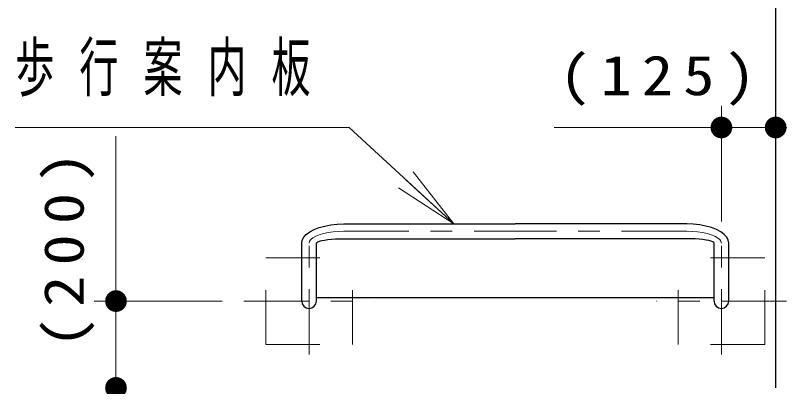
# Model space of a CAD drawing. Units: millimetres on the paper. Extents: x -365 to 0, y -12 to 257.
# Drawn here: x -262.7 to -227.48, y 194.48 to 211.59 of the extents above; entities that cross this region are included whole.
import ezdxf

# ---------------------------------------------------------------- set-up
doc = ezdxf.new("R2010")
doc.units = ezdxf.units.MM
doc.linetypes.add('USER1', pattern=[4.5, 2.5, -2])
doc.linetypes.add('USER2', pattern=[6, 3, -1, 1, -1])
doc.layers.add('LY_1', color=7, linetype='Continuous', lineweight=13)
doc.styles.add('ＭＳ ゴシック', font='')
doc.styles.get('ＭＳ ゴシック').set_extended_font_data('MS Gothic')

# ---------------------------------------------------------------- blocks, each defined once
blk = doc.blocks.new('filled_dot')
at = {"color": 0, "linetype": 'Continuous', "lineweight": -2, "const_width": 1.25}
blk.add_lwpolyline([(-0.625, 0, 1), (0.625, 0, 1)], format="xyb", close=True, dxfattribs=at)

msp = doc.modelspace()

# ---------------------------------------------------------------- linework, layer by layer
at = {"layer": 'LY_1', "lineweight": 25}
for p, q in [((-227.663, 218.421), (-227.663, 206.421)), ((-227.663, 206.421), (-227.663, 194.421)), ((-227.663, 206.421), (-225.663, 206.421)), ((-227.663, 206.421), (-225.663, 206.421)), ((-247.563, 201.976), (-239.663, 201.976)), ((-231.763, 201.976), (-239.663, 201.976)), ((-247.563, 201.296), (-239.663, 201.296)), ((-231.763, 201.296), (-239.663, 201.296)), ((-249.503, 198.421), (-249.503, 201.089)), ((-248.823, 198.421), (-248.823, 201.089)), ((-230.503, 198.421), (-230.503, 201.089)), ((-229.823, 198.421), (-229.823, 201.089)), ((-230.503, 198.57), (-248.823, 198.57))]:
    msp.add_line(p, q, dxfattribs=at)
at = {"layer": 'LY_1'}
for p, q in [((-230.163, 202.089), (-230.163, 207.421)), ((-237.874, 206.421), (-227.663, 206.421)), ((-258.062, 194.421), (-258.062, 206.016)), ((-244.366, 204.378), (-242.501, 201.976)), ((-242.501, 201.976), (-244.705, 204.011)), ((-242.501, 201.976), (-245.045, 203.643)), ((-253.167, 198.421), (-259.062, 198.421))]:
    msp.add_line(p, q, dxfattribs=at)
at = {"layer": 'LY_1', "linetype": 'USER2'}
for p, q in [((-247.563, 201.636), (-239.663, 201.636)), ((-231.763, 201.636), (-239.663, 201.636)), ((-249.163, 195.966), (-249.163, 201.089)), ((-230.163, 195.966), (-230.163, 201.089)), ((-252.167, 198.421), (-246.159, 198.421)), ((-227.159, 198.421), (-233.167, 198.421))]:
    msp.add_line(p, q, dxfattribs=at)
at = {"layer": 'LY_1', "linetype": 'USER1'}
for p, q in [((-251.163, 200.421), (-247.163, 200.421)), ((-251.163, 196.421), (-251.163, 200.421)), ((-247.163, 196.421), (-247.163, 200.421)), ((-232.163, 196.421), (-232.163, 200.421)), ((-228.163, 200.421), (-232.163, 200.421)), ((-228.163, 196.421), (-228.163, 200.421)), ((-251.163, 196.421), (-247.163, 196.421)), ((-228.163, 196.421), (-232.163, 196.421))]:
    msp.add_line(p, q, dxfattribs=at)
at = {"layer": 'LY_1'}
msp.add_lwpolyline([(-242.501, 201.976), (-247.318, 206.421), (-262.703, 206.421)], dxfattribs=at)
at = {"layer": 'LY_1', "lineweight": 25}
for points in [[(-249.503, 201.089), (-249.479, 201.228), (-249.408, 201.363), (-249.292, 201.492), (-249.132, 201.611), (-248.935, 201.716), (-248.703, 201.807), (-248.444, 201.88), (-248.162, 201.933), (-247.866, 201.965), (-247.563, 201.976)], [(-229.823, 201.089), (-229.847, 201.228), (-229.918, 201.363), (-230.034, 201.492), (-230.194, 201.611), (-230.391, 201.716), (-230.623, 201.807), (-230.882, 201.88), (-231.164, 201.933), (-231.46, 201.965), (-231.763, 201.976)], [(-248.823, 201.089), (-248.807, 201.122), (-248.761, 201.153), (-248.686, 201.183), (-248.582, 201.211), (-248.454, 201.236), (-248.304, 201.257), (-248.135, 201.274), (-247.952, 201.286), (-247.76, 201.294), (-247.563, 201.296)], [(-230.503, 201.089), (-230.519, 201.122), (-230.565, 201.153), (-230.64, 201.183), (-230.744, 201.211), (-230.872, 201.236), (-231.022, 201.257), (-231.191, 201.274), (-231.374, 201.286), (-231.566, 201.294), (-231.763, 201.296)]]:
    msp.add_lwpolyline(points, dxfattribs=at)
at = {"layer": 'LY_1', "linetype": 'USER2'}
for points in [[(-249.163, 201.089), (-249.143, 201.175), (-249.085, 201.258), (-248.989, 201.338), (-248.857, 201.411), (-248.694, 201.476), (-248.503, 201.532), (-248.289, 201.577), (-248.057, 201.61), (-247.813, 201.63), (-247.563, 201.636)], [(-230.163, 201.089), (-230.183, 201.175), (-230.241, 201.258), (-230.337, 201.338), (-230.469, 201.411), (-230.632, 201.476), (-230.823, 201.532), (-231.037, 201.577), (-231.269, 201.61), (-231.513, 201.63), (-231.763, 201.636)]]:
    msp.add_lwpolyline(points, dxfattribs=at)
at = {"layer": 'LY_1', "lineweight": 25}
for centre in [(-249.163, 198.421), (-230.163, 198.421)]:
    msp.add_arc(centre, 0.34, 180, 0, dxfattribs=at)

# ---------------------------------------------------------------- block references
at = {"layer": 'LY_1', "xscale": 0.4, "yscale": 0.4}
msp.add_blockref('filled_dot', (-230.163, 206.421), dxfattribs=at)
for p, rotation in [((-227.663, 206.421), 180), ((-258.062, 198.421), 270), ((-258.062, 194.421), 90)]:
    msp.add_blockref('filled_dot', p, dxfattribs=dict(at, rotation=rotation))

# ---------------------------------------------------------------- texts
at = {"layer": 'LY_1', "style": 'ＭＳ ゴシック'}
for s, insert, char_height, attachment_point in [('\\T1.64;\\W0.6;歩行案内板', (-262.703, 209.071), 2.199, 4), ('\\T1.33;\\W1.15;(125)', (-232.874, 207.421), 1.833, 8)]:
    msp.add_mtext(s, dxfattribs=dict(at, insert=insert, char_height=char_height, attachment_point=attachment_point))
at = {"layer": 'LY_1', "insert": (-259.062, 201.016), "char_height": 1.833, "attachment_point": 8, "rotation": 90, "style": 'ＭＳ ゴシック'}
msp.add_mtext('\\T1.33;\\W1.15;(200)', dxfattribs=at)

doc.saveas('drawing.dxf')
